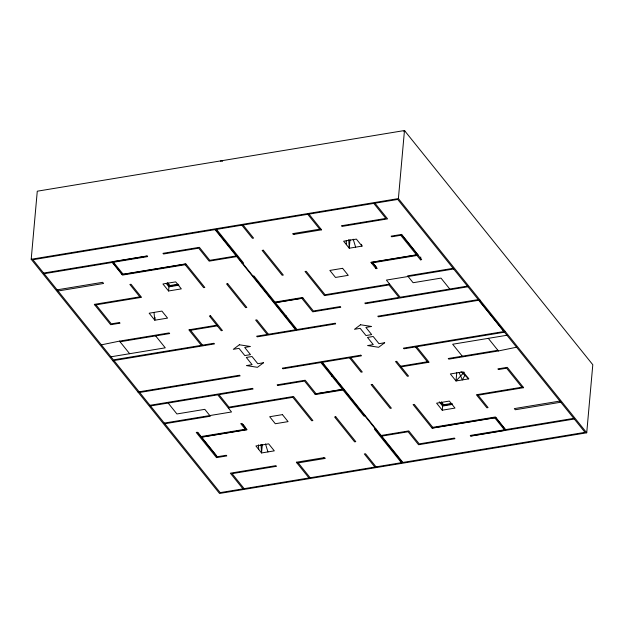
<?xml version="1.0" encoding="UTF-8"?>
<svg xmlns="http://www.w3.org/2000/svg" width="624" height="624" viewBox="0 0 624 624"><rect width="100%" height="100%" fill="white"/><g stroke="black" fill="none" stroke-linecap="round" stroke-linejoin="round"><path stroke-width="0.94" d="M31.2 259.264L37.276 191.201L404.469 130.533L592.8 364.736L586.724 432.799L219.531 493.467L31.2 259.264L398.393 198.596L586.724 432.799M155.048 317.483L154.807 320.213L167.552 318.107L161.912 311.095L149.167 313.209L154.807 320.213L154.011 312.562M168.574 290.987L162.934 283.982L175.679 281.876L181.319 288.881L168.574 290.987L168.94 286.837L166.124 283.335M216.497 457.618L196.24 432.432L197.426 432.229L217.152 456.768L226.262 455.263L226.785 455.918L216.497 457.618L216.645 455.918L197.8 432.487M262.314 444.46L261.55 452.962L274.303 450.856L268.663 443.851L255.918 445.957L261.55 452.962L261.011 444.374M350.017 239.71L349.261 248.219L362.014 246.113L361.452 244.288M372.645 262.805L377.185 268.445L375.999 268.64L376.171 266.752M398.393 198.596L404.469 130.533M420.506 259.834L400.772 235.295L391.661 236.8L391.139 236.153L401.435 234.452L421.684 259.639L420.506 259.834L420.755 256.994M442.244 410.194L436.605 403.182L449.358 401.076L454.99 408.088L442.244 410.194L442.611 406.045L439.234 401.833M456.745 372.762L456.011 380.968L468.757 378.862L463.125 371.849L450.372 373.955L456.011 380.968L464.217 372.185M464.888 375.305L462.384 379.915L459.085 372.544M403.806 131.375L404.875 131.032M101.361 344.854L119.512 341.117L169.143 332.912L169.666 333.567L120.034 341.765M497.897 350.298L448.258 358.504L448.781 359.151L498.42 350.953L516.563 347.217M43.625 273.055L147.131 255.957L147.654 256.604L112.593 262.4M147.248 256.105L112.187 261.901L122.226 274.381L185.835 263.866L204.82 287.477L203.642 287.672L185.188 264.724M44.156 273.71L112.32 262.447L122.483 275.083L186.092 264.576L185.695 264.069L122.078 274.583M57.127 289.84L102.656 282.313L103.584 283.468L58.048 290.987M242.057 263.219L243.516 262.977L216.505 229.39M178.152 284.177L169.954 285.535L167.653 282.672M178.558 284.684L169.447 286.19L167.037 283.179M168.94 286.837L178.955 285.184M252.525 276.237L253.984 275.995L275.356 302.57M139.838 296.86L94.31 304.387L110.659 324.714L120.034 323.17L119.512 322.514L111.314 323.872L96.01 304.84M371.335 262.454L416.598 254.974M453.125 268.328L407.589 275.855L413.119 282.719L441.004 278.117L449.779 289.029M453.648 268.983L386.396 280.09L400.171 297.227L467.431 286.112M274.95 302.071L302.546 297.508L313.388 310.994L340.228 306.563L340.759 307.211L312.725 311.844L301.883 298.358L274.568 302.874L285.285 316.204L286.198 316.056M302.952 298.015L274.443 302.718L215.592 229.538M389.602 284.084L325.081 294.746L306.22 271.292L305.042 271.487L324.433 295.604L388.955 284.942L398.986 297.422L364.837 303.061L365.36 303.716L467.953 286.759M216.801 325.213L188.838 329.831L201.326 345.353M190.546 330.283L217.324 325.861M286.315 316.204L285.41 316.352L296.127 329.69M110.971 356.795L165.259 347.833L155.649 335.884M112.78 360.719L214.414 343.925L213.892 343.278L113.443 359.869L32.908 259.724L397.738 199.446L478.273 299.598L377.816 316.189L378.339 316.844L479.973 300.05M137.951 392.012L239.585 375.227L240.107 375.874L139.659 392.473L220.194 492.625L585.016 432.346L478.795 300.245L503.958 331.539M505.144 331.344L403.51 348.137L404.032 348.793L504.481 332.194M506.953 335.267L452.665 344.237L462.275 356.187M149.978 405.304L252.564 388.354L253.087 389.002L218.938 394.649L228.969 407.129L293.498 396.466L312.889 420.576L311.704 420.771L292.843 397.324L228.322 407.979M331.609 375.859L332.522 375.71L321.797 362.38M150.501 405.951L217.753 394.844L231.527 411.973L164.276 423.088M331.726 376.015L332.639 375.859L343.364 389.197L316.04 393.705L305.198 380.227L277.173 384.852L277.696 385.507L304.535 381.069L315.377 394.555L342.974 389.992M400.6 366.202L427.378 361.78M401.123 366.857L429.086 362.24L416.598 346.71M314.98 394.056L343.481 389.345L402.332 462.524M164.798 423.735L210.335 416.216L204.812 409.344L176.92 413.954L168.145 403.042M200.928 436.589L246.191 429.109L246.714 429.764M201.326 437.089L246.589 429.608M201.451 437.237L246.987 429.718L241.925 423.423L240.739 423.618L245.279 429.265L245.427 427.557L242.728 424.203M478.085 395.203L523.622 387.676L507.273 367.349L497.89 368.901L498.412 369.548L506.61 368.199L521.914 387.223M365.399 415.834L363.94 416.068L342.568 389.493M451.823 403.385L443.625 404.742L441.332 401.879M452.228 403.884L443.118 405.389L440.708 402.386M442.611 406.045L452.634 404.383M375.866 428.852L374.408 429.094L401.419 462.68M559.876 401.076L514.34 408.603L515.268 409.75L560.804 402.23M495.846 417.487L432.237 427.994L431.831 427.495L495.44 416.98L505.604 429.624L573.776 418.361M505.331 429.671L470.27 435.458L470.792 436.114L574.298 419.008M470.675 435.958L505.736 430.17L495.698 417.69L432.089 428.197L413.104 404.586L414.289 404.391L432.744 427.346M461.019 371.756L468.757 378.862M488.288 338.348L498.42 350.953M401.528 234.343L416.629 253.126L416.473 254.826L370.945 262.345L375.999 268.64M418.228 255.115L417.152 253.773L416.996 255.473L371.74 262.954L371.218 262.306M374.969 203.206L387.574 218.884L342.038 226.403L341.515 225.755L385.866 218.423L373.784 203.401M523.349 387.722L522.818 387.075L476.377 394.75L486.876 407.8L488.062 407.605L477.563 394.555M362.014 246.113L356.374 239.101L343.621 241.207L349.261 248.219L348.715 239.632M373.246 263.328L375.398 266.003M494.793 417.838L504.426 429.819M308.942 214.118L321.571 229.819L293.335 234.484L292.672 233.649L320.627 229.031L321.298 229.866M415.42 346.913L427.9 362.435M307.757 214.313L319.714 229.18M293.849 233.454L294.52 234.289M222.058 160.672L222.581 161.32M220.6 160.914L221.122 161.561M350.711 357.599L362.287 371.998L361.101 372.193L349.526 357.794M243.048 224.999L253.594 238.111L252.408 238.306L241.87 225.194M275.473 302.718L297.04 329.534M322.343 362.287L381.194 435.474L408.79 430.911L419.227 443.89L454.428 438.079L454.951 438.727L418.564 444.74L408.127 431.761L381.716 436.121L402.878 462.439M215.046 229.632L236.207 255.941L209.797 260.309L199.36 247.322L162.973 253.336L163.504 253.991L198.697 248.173L209.141 261.152L236.73 256.597L295.581 329.776M320.884 362.528L342.451 389.345M376.054 466.869L365.516 453.765L364.33 453.96L374.876 467.064M268.398 334.269L256.823 319.87L255.637 320.073L267.212 334.464M323.404 457.774L324.074 458.609M298.21 462.883L310.167 477.758M190.024 329.636L202.511 345.158M296.626 462.205L297.297 463.031L325.26 458.414L324.589 457.579L296.353 462.244L308.981 477.953M113.506 262.252L123.131 274.225M140.369 297.515L129.87 284.458L131.048 284.263L141.547 297.32L95.105 304.996L94.583 304.34M244.14 488.662L232.066 473.639L276.416 466.315L275.886 465.66L230.357 473.187L242.954 488.857M119.512 341.117L129.644 353.714M113.966 360.524L139.136 391.817M353.207 239.187L355.633 247.166M265.496 443.929L267.93 451.909M346.203 240.981L346.445 244.709M258.437 444.795L258.734 449.459M239.343 344.776L233.321 349.315L239.015 348.371L244.803 355.571L250.489 354.627L244.702 347.435L250.396 346.492L239.343 344.776M263.484 362.762L257.462 367.31L246.41 365.586L252.096 364.65L246.308 357.451L252.002 356.507L257.79 363.706L263.484 362.762M360.524 324.753L354.502 329.293L360.188 328.349L365.984 335.548L371.67 334.604L365.882 327.413L371.576 326.469L360.524 324.753M384.665 342.748L378.643 347.287L367.591 345.563L373.277 344.627L367.489 337.428L373.183 336.484L378.971 343.684L384.665 342.748M263.328 250.216L262.142 250.411L282.134 275.27L283.319 275.075L263.328 250.216M227.729 283.694L226.543 283.889L245.653 307.655L246.839 307.46L227.729 283.694M342.607 268.328L329.854 270.434L335.494 277.446L348.247 275.34L342.607 268.328M210.561 315.783L209.375 315.978L221.231 330.72L222.417 330.525L210.561 315.783M335.127 323.248L256.698 336.203L257.221 336.851L335.65 323.895L335.127 323.248M360.82 355.189L282.383 368.152L282.906 368.8L361.343 355.844L360.82 355.189M396.692 361.351L395.515 361.546L407.363 376.28L408.548 376.085L396.692 361.351M372.271 384.407L371.085 384.61L390.195 408.369L391.381 408.174L372.271 384.407M282.43 414.625L269.685 416.731L275.317 423.735L288.07 421.629L282.43 414.625M335.79 416.793L334.604 416.988L354.596 441.854L355.781 441.659L335.79 416.793"/></g></svg>
